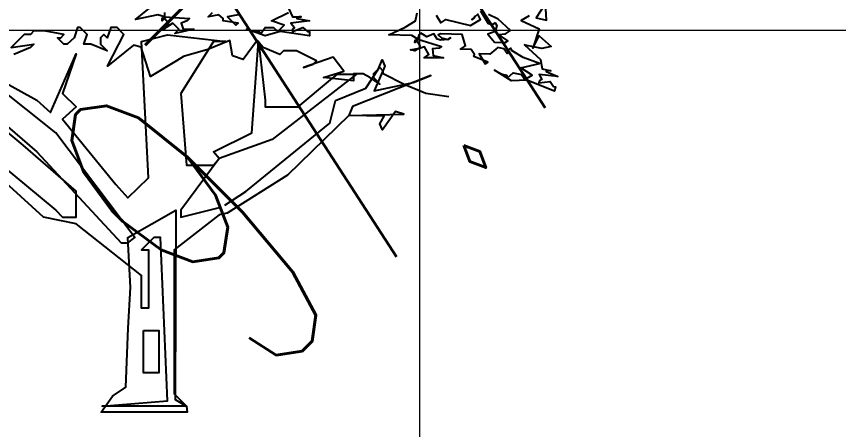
# Model space of a CAD drawing. Header units: millimetres. Extents: x 684983 to 685377, y 990360 to 990509.
# Drawn here: x 685055.029 to 685057.037, y 990421.063 to 990422.072 of the extents above; entities that cross this region are included whole.
import ezdxf

# ---------------------------------------------------------------- set-up
doc = ezdxf.new("R2010")
doc.units = ezdxf.units.MM
doc.layers.add('grid', color=8, linetype='Continuous', lineweight=9)
doc.layers.add('GRID LEVELS', color=7, linetype='Continuous', lineweight=13)
doc.layers.add('SYMBOLS', color=7, linetype='Continuous')
doc.layers.add('VENGA TREE', color=7, linetype='Continuous')
doc.styles.get("Standard").update_dxf_attribs({"font": 'RomanS'})

# ---------------------------------------------------------------- blocks, each defined once
blk = doc.blocks.new('A$C7BFB01F8')
at = {"layer": 'SYMBOLS', "color": 99}
for points in [[(2.4532, 1.4802), (2.4676, 1.4481), (2.4998, 1.4481), (2.4918, 1.4481), (2.4837, 1.4416), (2.5302, 1.4336), (2.4612, 1.4256), (2.4756, 1.4096), (2.4676, 1.4031), (2.4676, 1.395), (2.5061, 1.4096), (2.5223, 1.395), (2.5302, 1.395), (2.5302, 1.379), (2.4225, 1.395), (2.3679, 1.379), (2.2989, 1.4031), (2.3295, 1.395), (2.3455, 1.395), (2.3519, 1.387), (2.3679, 1.4096), (2.3986, 1.4096), (2.4146, 1.395), (2.4371, 1.4176), (2.3905, 1.4336), (2.4532, 1.4642)], [(2.2684, 1.456), (2.2298, 1.4481), (2.2605, 1.4176), (2.2684, 1.4256), (2.2138, 1.4336), (2.2138, 1.4416), (2.1978, 1.456), (2.1592, 1.4481), (2.1752, 1.4642)], [(1.9986, 1.4642), (1.9986, 1.4481), (2.0901, 1.4416), (2.0822, 1.4336), (2.0596, 1.4256), (2.0676, 1.4031), (2.1061, 1.4031), (2.0372, 1.387), (2.0515, 1.4031), (2.0291, 1.4256), (2.0049, 1.4096), (1.9986, 1.4031), (1.9824, 1.4031), (2.0131, 1.4176), (2.0131, 1.4256), (1.9986, 1.4416), (1.9905, 1.4336), (1.9905, 1.4416), (1.9986, 1.4481), (1.9745, 1.456), (1.892, 1.4384), (1.9439, 1.4802)], [(3.393, 1.4931), (3.3609, 1.4451), (3.3984, 1.4362), (3.3959, 1.4777)], [(3.3355, 1.4524), (3.3064, 1.4346), (3.3717, 1.4042), (3.3487, 1.3331), (3.3723, 1.3792), (3.4162, 1.339), (3.3817, 1.3325), (3.32, 1.3443), (3.3182, 1.3459), (3.3764, 1.2924), (3.3829, 1.2577), (3.4143, 1.2502), (3.4065, 1.2521), (3.3971, 1.2477), (3.4405, 1.2291), (3.3716, 1.2374), (3.3818, 1.2184), (3.3725, 1.214), (3.3706, 1.2061), (3.4115, 1.2113), (3.4238, 1.1934), (3.4315, 1.1915), (3.4278, 1.176), (3.3268, 1.2166), (3.27, 1.2137), (3.2085, 1.2532), (3.2363, 1.2383), (3.2519, 1.2345), (3.2563, 1.2253), (3.2771, 1.2435), (3.3069, 1.2364), (3.3191, 1.2184), (3.3463, 1.2351), (3.3046, 1.2616), (3.3727, 1.2768), (3.3136, 1.2991), (3.2732, 1.3237), (3.2673, 1.3333), (3.2576, 1.3274), (3.2542, 1.3133), (3.242, 1.3311), (3.2201, 1.3364), (3.1911, 1.3118), (3.1518, 1.3131), (3.1744, 1.2763), (3.1841, 1.2822), (3.1328, 1.3027), (3.1347, 1.3105), (3.1224, 1.3283), (3.0831, 1.3295), (3.1024, 1.3415), (3.0895, 1.3841), (3.0109, 1.3865), (3.0014, 1.3821), (3.0137, 1.3709), (3.0371, 1.3653), (3.0468, 1.3712), (3.0371, 1.3653), (3.0119, 1.3631), (2.9977, 1.3665), (2.9858, 1.3858), (2.9603, 1.3755), (2.9386, 1.3888), (2.9306, 1.3826), (2.9268, 1.3669), (3.0144, 1.3393), (3.0048, 1.3333), (2.981, 1.3308), (2.9835, 1.3071), (3.021, 1.2981), (2.9502, 1.2986), (2.9679, 1.3108), (2.9513, 1.338), (2.924, 1.328), (2.9164, 1.3231), (2.9007, 1.3269), (2.9338, 1.3338), (2.9357, 1.3417), (2.9253, 1.3606), (2.9156, 1.3547), (2.9175, 1.3625), (2.9268, 1.3669), (2.9053, 1.3802), (2.8209, 1.3823), (2.8811, 1.4109), (2.918, 1.4333), (2.9251, 1.4631)], [(2.9942, 1.4549), (3.0119, 1.4259), (3.0298, 1.4381), (3.1203, 1.4164), (3.1571, 1.439), (3.1469, 1.458), (3.1256, 1.4382), (3.1352, 1.4442), (3.1371, 1.4521)], [(3.1565, 1.4705), (3.1849, 1.424), (3.2006, 1.4203), (3.2103, 1.4262), (3.2162, 1.4165), (3.211, 1.3947), (3.1837, 1.3848), (3.2082, 1.3557), (3.2476, 1.3545), (3.2573, 1.3604), (3.2232, 1.3835), (3.2484, 1.3858), (3.2663, 1.3979), (3.2218, 1.4401), (3.1862, 1.4568)], [(3.0406, 1.155), (2.9569, 1.1679), (2.8765, 1.2), (2.8002, 1.2393), (2.8002, 1.2495), (2.7875, 1.2621), (2.7644, 1.2393), (2.7644, 1.2264), (2.7875, 1.2012), (2.7518, 1.2264), (2.7265, 1.2393), (2.691, 1.2393), (2.691, 1.2137), (2.5816, 1.2264), (2.6554, 1.2495), (2.6174, 1.3002), (2.508, 1.2621), (2.5436, 1.2748), (2.5563, 1.2875), (2.4826, 1.3231), (2.4345, 1.3231), (2.4217, 1.3102), (2.3608, 1.3358), (2.3379, 1.3611), (2.2871, 1.2919), (2.2483, 1.3055), (2.2387, 1.3611), (2.1571, 1.3283), (2.0681, 1.3033), (2.0423, 1.2876)]]:
    blk.add_lwpolyline(points, dxfattribs=at)
at = {"layer": 'SYMBOLS', "color": 73}
blk.add_lwpolyline([(2.0423, 1.2876), (1.9477, 1.23), (1.9129, 1.3375), (1.8855, 1.3443), (1.7899, 1.2676), (1.8503, 1.384), (1.8249, 1.4095), (1.802, 1.4095), (1.7893, 1.3713), (1.7766, 1.384), (1.7639, 1.3713), (1.7639, 1.3485), (1.7893, 1.3231), (1.7284, 1.3485), (1.703, 1.3485), (1.7157, 1.384), (1.6903, 1.4095), (1.6801, 1.4095), (1.6675, 1.3713), (1.6419, 1.3485), (1.6294, 1.3485), (1.6065, 1.3713), (1.6192, 1.3713), (1.6294, 1.384), (1.5581, 1.3967), (1.5202, 1.3967), (1.5075, 1.384), (1.4845, 1.384), (1.4364, 1.3358), (1.5202, 1.3485), (1.5075, 1.3358), (1.4464, 1.3102)], dxfattribs=at)
at = {"layer": 'SYMBOLS', "color": 59}
for points in [[(2.2281, 0.7285), (2.1989, 0.7233), (2.0341, 0.595), (2.0341, 0.0663), (2.0795, 0.0216), (1.7703, 0.0216), (2.0094, 0.0416), (1.9844, 0.6396), (1.9597, 0.6396), (1.9147, 0.595), (1.9398, 0.595), (1.9398, 0.3805), (1.9147, 0.3805), (1.9147, 0.4999), (1.6753, 0.6893), (1.5559, 0.7147), (1.2914, 0.9538)], [(1.3414, 0.9538), (1.6005, 0.7394), (1.6255, 0.7147), (1.6753, 0.7147), (1.6753, 0.8091), (1.4808, 0.9785), (1.2217, 1.193)], [(1.172, 1.263), (1.5308, 0.9538), (1.8397, 0.6197), (1.8647, 0.6197), (1.8897, 0.6396), (1.6005, 1.0235), (1.2667, 1.2877), (1.5308, 1.1432), (1.5806, 1.0983), (1.6753, 1.3127), (1.6255, 1.1679), (1.6753, 1.1182), (1.6255, 1.0736), (1.82, 0.8341), (1.8647, 0.7844), (1.9398, 0.8588), (1.9147, 1.3573), (2.0094, 1.3824), (2.2236, 1.3573), (2.1789, 1.3573), (2.1789, 1.3573)], [(2.1789, 1.3573), (2.0592, 1.1679), (2.0795, 0.9041), (2.1789, 0.9041), (2.1989, 0.9288), (2.1789, 0.9538), (2.3186, 1.0235), (2.3433, 1.3573), (2.3683, 1.1432), (2.3683, 1.1182), (2.4881, 1.1182), (2.6075, 1.2177), (2.6328, 1.2376), (2.7025, 1.2376), (2.393, 0.9985), (2.1989, 0.9288), (2.0592, 0.7394), (2.0592, 0.7147), (2.2001, 0.7499)], [(2.2196, 0.7583), (2.2968, 0.8079), (2.6046, 1.0591), (2.6251, 1.1422), (2.7364, 1.1864), (2.7828, 1.2583), (2.7966, 1.2912), (2.806, 1.2676), (2.767, 1.1771), (2.9103, 1.2075), (2.9751, 1.2332), (2.6878, 1.1191), (2.6741, 1.0867), (2.876, 1.0916), (2.8453, 1.1009), (2.7971, 1.0336), (2.7879, 1.0566), (2.8038, 1.0844), (2.6741, 1.0867), (2.4495, 0.8686), (2.2281, 0.7285)], [(1.9222, 0.2988), (1.9778, 0.2988), (1.9778, 0.144), (1.9222, 0.144), (1.9222, 0.2988), (1.9222, 0.2988)]]:
    blk.add_lwpolyline(points, dxfattribs=at)
at = {"layer": 'SYMBOLS', "color": 251}
blk.add_lwpolyline([(2.0822, 0), (1.7663, 0), (1.8079, 0.0582), (1.8576, 0.0913), (1.866, 0.3071), (1.8742, 0.457), (1.8647, 0.6396), (2.0406, 0.7394), (2.0375, 0.0463), (2.0795, 0.0216), (2.0822, 0), (2.0822, 0)], dxfattribs=at)

msp = doc.modelspace()

# ---------------------------------------------------------------- linework, layer by layer
at = {"layer": 'grid'}
for p, q in [((685056.0136, 990509.1548), (685056.0136, 990370.8996)), ((685085.1957, 990422.0381), (684982.7636, 990422.0381))]:
    msp.add_line(p, q, dxfattribs=at)

# ---------------------------------------------------------------- block references
at = {"layer": 'VENGA TREE', "xscale": 0.666594931465463, "yscale": 0.666594931465463, "zscale": 0.666594931465463}
msp.add_blockref('A$C7BFB01F8', (685054.0583, 990421.106, 97.749), dxfattribs=at)

# ---------------------------------------------------------------- texts
at = {"layer": 'GRID LEVELS', "width": 0.5}
msp.add_text('97.758', height=0.8, rotation=45, dxfattribs=at).set_placement((685055.63, 990421.1578, 97.7577))

doc.saveas('drawing.dxf')
